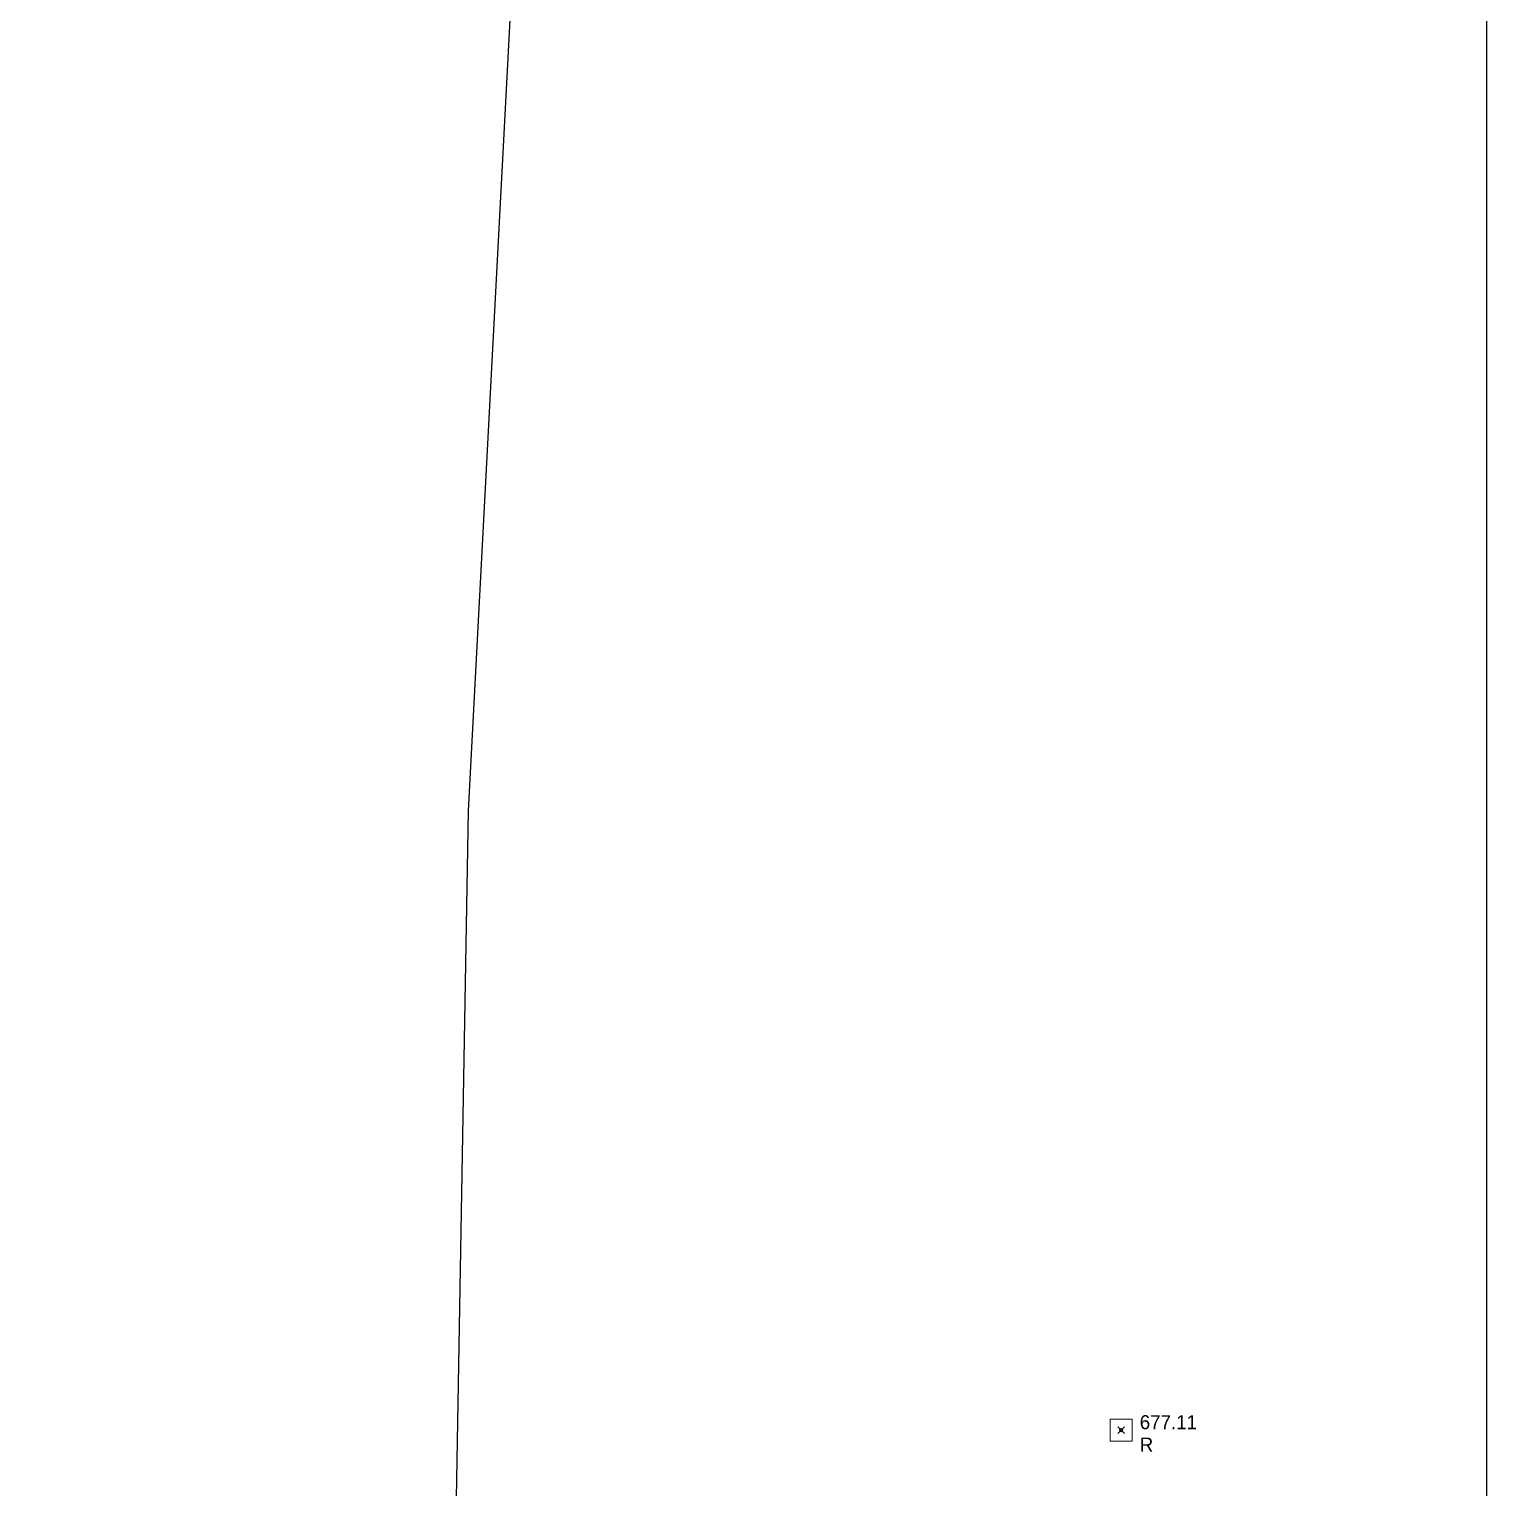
# Model space of a CAD drawing. Extents: x 350769 to 354978, y 6304672 to 6307963.
# Drawn here: x 352386.79 to 352400, y 6305680.02 to 6305693.24 of the extents above; entities that cross this region are included whole.
import ezdxf

# ---------------------------------------------------------------- set-up
doc = ezdxf.new("R2010")
doc.units = 0
doc.header["$PDMODE"] = 35
doc.header["$PDSIZE"] = 0.03
for name, pattern in [('4.0 - LO RECABARREN - DESNIVEL NUEVO$0$HIDDEN', [0.375, 0.25, -0.125]), ('CONTINUOS', [0]), ('DASHED', [19.05, 12.7, -6.35])]:
    doc.linetypes.add(name, pattern=pattern)
doc.layers.get('0').update_dxf_attribs({"linetype": 'CONTINUOUS'})
doc.layers.add('0_ASD_TOPOGRAFIA_ELEMENTOS', color=9, linetype='CONTINUOS', lineweight=5, true_color=0xbdbdbd)
for name, color, linetype in [('1-coordenadas', 8, 'CONTINUOUS'), ('C-TINN', 5, 'CONTINUOUS'), ('C-TOPO-MINR', 8, 'CONTINUOUS'), ('V-NODE DIC 2005', 4, 'CONTINUOUS'), ('V-NODE-TEXT DIC 2005', 2, 'CONTINUOUS')]:
    doc.layers.add(name, color=color, linetype=linetype)

# ---------------------------------------------------------------- blocks, each defined once
blk = doc.blocks.new('COORDENADAS')
at = {"layer": '1-coordenadas'}
blk.add_line((220, -900.625), (220, -0.625), dxfattribs=at)
blk = doc.blocks.new('*U1327')
at = {"color": 0, "linetype": 'ByBlock', "lineweight": -2, "transparency": 16777216}
blk.add_point((0, 0), dxfattribs=at)
blk = doc.blocks.new('*U2678', base_point=(352396.738, 6305680.459))
at = {"layer": 'V-NODE-TEXT DIC 2005', "linetype": 'ByBlock', "char_height": 0.127}
for s, insert, attachment_point in [('677.11', (352396.905, 6305680.53), 4), ('R', (352396.905, 6305680.391), 1)]:
    blk.add_mtext(s, dxfattribs=dict(at, insert=insert, attachment_point=attachment_point))
blk = doc.blocks.new('*U2679', base_point=(352396.738, 6305680.459))
at = {"layer": 'V-NODE-TEXT DIC 2005', "color": 2, "lineweight": -2}
blk.add_blockref('*U2678', (352396.738, 6305680.459), dxfattribs=at)
blk = doc.blocks.new('TOPOGRAFIA')
at = {"layer": '1-coordenadas', "color": 9, "linetype": '4.0 - LO RECABARREN - DESNIVEL NUEVO$0$HIDDEN', "lineweight": 0, "ltscale": 50, "true_color": 0xbdbdbd}
blk.add_line((390400, 6302300), (390400, 6303200), dxfattribs=at)
at = {"layer": 'C-TINN', "color": 9, "linetype": 'Continuous', "lineweight": 0, "true_color": 0xbdbdbd, "elevation": 677.11}
blk.add_lwpolyline([(390396.586, 6302680.439), (390396.586, 6302680.639), (390396.786, 6302680.639), (390396.786, 6302680.439), (390396.586, 6302680.439)], dxfattribs=at)
at = {"layer": 'C-TINN', "color": 9, "linetype": 'Continuous', "lineweight": 0, "true_color": 0xbdbdbd}
blk.add_point((390396.686, 6302680.539, 677.11), dxfattribs=at)
at = {"layer": 'C-TOPO-MINR', "color": 9, "linetype": 'Continuous', "lineweight": -3, "true_color": 0xbdbdbd, "elevation": 677}
blk.add_lwpolyline([(390399.568, 6302639.93), (390395.228, 6302652.165), (390395.822, 6302653.722), (390394.321, 6302660.49), (390393.809, 6302667.014), (390393.595, 6302668.49), (390390.66, 6302679.921), (390390.771, 6302686.157), (390391.181, 6302693.965), (390388.92, 6302695.209), (390383.485, 6302692.864), (390372.539, 6302690.779), (390370.213, 6302690.547), (390367.678, 6302690.218), (390357.21, 6302688.722), (390354.267, 6302688.585), (390347.022, 6302689.186)], dxfattribs=at)
at = {"layer": 'V-NODE DIC 2005', "color": 9, "lineweight": 0, "true_color": 0xbdbdbd, "rotation": 359.9963883938062}
blk.add_blockref('*U1327', (390396.687, 6302680.54), dxfattribs=at)
at = {"layer": 'V-NODE-TEXT DIC 2005', "color": 9, "lineweight": 0, "true_color": 0xbdbdbd, "rotation": 359.9963883938062}
blk.add_blockref('*U2679', (390396.687, 6302680.54), dxfattribs=at)

msp = doc.modelspace()

# ---------------------------------------------------------------- block references
at = {"color": 252, "linetype": 'DASHED'}
msp.add_blockref('COORDENADAS', (352180, 6306200.625), dxfattribs=at)

# ---------------------------------------------------------------- next in the draw order: block references
at = {"layer": '0_ASD_TOPOGRAFIA_ELEMENTOS', "color": 30, "true_color": 0xf26507}
msp.add_blockref('TOPOGRAFIA', (-38000, 3000), dxfattribs=at)

doc.saveas('drawing.dxf')
